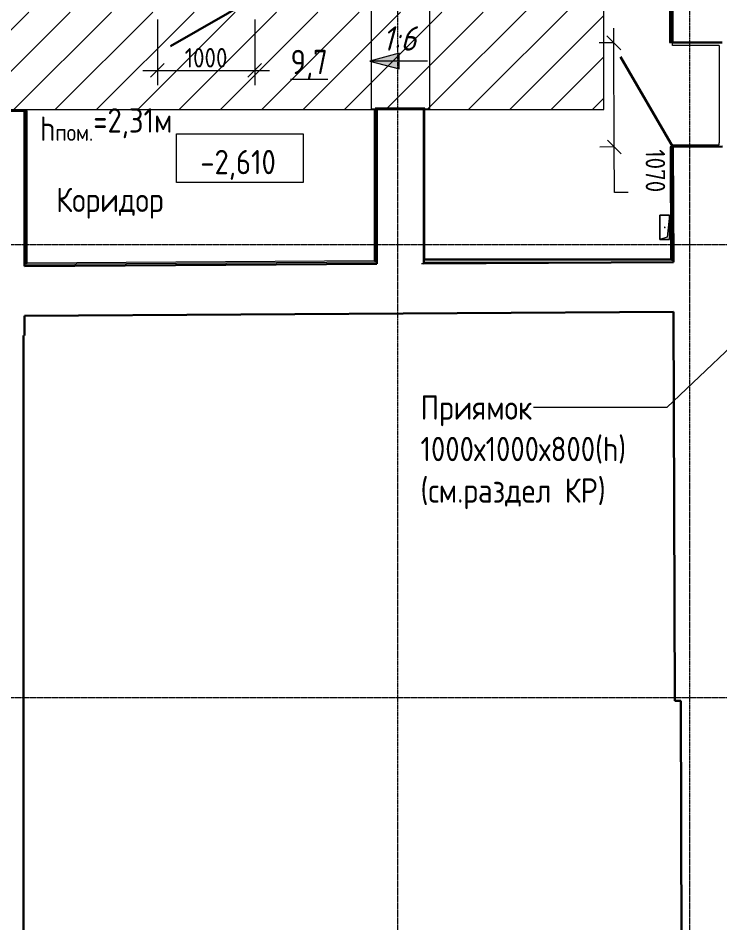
# Model space of a CAD drawing. Header units: millimetres. Extents: x 504091 to 2165846, y 135022 to 442887.
# Drawn here: x 610052 to 617258, y 203732 to 213026 of the extents above; entities that cross this region are included whole.
import ezdxf

# ---------------------------------------------------------------- set-up
doc = ezdxf.new("R2010")
doc.units = ezdxf.units.MM
doc.linetypes.add('ADSK_Линия сетки', pattern=[25, 20, -2.5, 0, -2.5])
doc.linetypes.add('осеваяX2', pattern=[4, 2.5, -0.5, 0.5, -0.5])
doc.layers.get('Defpoints').update_dxf_attribs({"color": 255})
for name, color, linetype, lineweight in [('Аннотация', 7, 'Continuous', 9), ('Двери', 7, 'Continuous', 20), ('Марки помещений', 7, 'Continuous', 20), ('Обобщенные модели', 7, 'Continuous', 18), ('Оси', 165, 'осеваяX2', 13), ('отметки', 7, 'Continuous', 20), ('Пандусы', 7, 'Continuous', 18), ('Перекрытие', 7, 'Continuous', 18), ('размеры', 7, 'Continuous', 9), ('Стены внутренние', 7, 'Continuous', 18), ('Стены несущие', 7, 'Continuous', 30), ('Стены отделка', 7, 'Continuous', 30), ('Стены штриховка', 7, 'Continuous', 18), ('Узлы', 7, 'Continuous', 18)]:
    doc.layers.add(name, color=color, linetype=linetype, lineweight=lineweight)
doc.layers.add('Линии', color=7, linetype='Continuous', lineweight=9, true_color=0x00a600)
doc.layers.add('Штриховка', color=252, linetype='Continuous')
doc.styles.add('GOST 2.304_new', font='isocpeur.ttf', dxfattribs={"width": 0.9, "oblique": 15})
doc.styles.add('GOST Common_1', font='GOST_Common.ttf', dxfattribs={"width": 0.9, "height": 250})
doc.styles.add('GOST Common_2', font='GOST_Common.ttf', dxfattribs={"width": 0.9, "height": 200})
doc.styles.add('GOST Common_4', font='GOST_Common.ttf', dxfattribs={"width": 0.9, "height": 200})
doc.dimstyles.new('ADSK_Основной_2_мм', dxfattribs={"dimscale": 304.8, "dimtxt": 201.142999, "dimasz": 0.463911, "dimexe": 0.492126, "dimexo": 0.492126, "dimgap": 0.098425, "dimtad": 1, "dimrnd": 0.01, "dimdsep": 46, "dimtxsty": 'GOST Common_4', "dimblk1": 'OBLIQUE', "dimblk2": 'OBLIQUE', "dimsah": 1, "dimcen": 0.09, "dimdle": 0.492126, "dimazin": 2, "dimtfac": 1, "dimtdec": 4, "dimtix": 1, "dimtmove": 0, "dimatfit": 3, "dimfxl": 0, "dimtvp": 1, "dimtolj": 1, "dimtzin": 0, "dimlwd": 20, "dimlwe": 20, "dimarcsym": 0})
doc.dimstyles.new('ADSK_Основной_2_мм_1', dxfattribs={"dimscale": 304.8, "dimtxt": 201.142999, "dimasz": 0.463911, "dimexe": 0.492126, "dimexo": 0.492126, "dimgap": 0.098425, "dimtad": 1, "dimrnd": 0.01, "dimdsep": 46, "dimtxsty": 'GOST Common_4', "dimblk1": 'OBLIQUE', "dimblk2": 'OBLIQUE', "dimsah": 1, "dimcen": 0.09, "dimdle": 0.492126, "dimazin": 2, "dimtfac": 1, "dimtdec": 4, "dimtix": 1, "dimtmove": 1, "dimatfit": 3, "dimfxl": 0, "dimtvp": 1, "dimtolj": 1, "dimtzin": 0, "dimlwd": 20, "dimlwe": 20, "dimarcsym": 0})

# ---------------------------------------------------------------- blocks, each defined once
blk = doc.blocks.new('AC_Дверь_Однопольная_Стальная - 850х1850Н нов Д9п EI30-6474928-План подвала')
at = {"layer": 'Двери', "lineweight": 30}
blk.add_line((-500, 60), (366, 560), dxfattribs=at)
blk = doc.blocks.new('AC_Дверь_Однопольная_Стальная - 1040х1980Н нов Д10п металлическая-3159623-План подвала')
at = {"layer": 'Двери', "lineweight": 30}
blk.add_line((-535, 255), (391.6, 790), dxfattribs=at)
blk = doc.blocks.new('GM_Отверстие прямоугольное _в плите_ - Отверстие-3906246-План подвала')
at = {"layer": 'Обобщенные модели'}
for p, q in [((-50, -125), (-50, 125)), ((-50, 125), (50, 125)), ((50, 125), (-50, 125)), ((-50, 125), (-50, -125)), ((-50, -125), (-25, 100)), ((-25, 100), (50, 125)), ((50, 125), (50, -125)), ((50, -125), (50, 125)), ((50, -125), (-50, -125)), ((-50, -125), (50, -125))]:
    blk.add_line(p, q, dxfattribs=at)
for start, end in [(360, 180), (180, 360), (60, 165), (300, 360), (195, 270)]:
    blk.add_arc((0, 0), 2.5, start, end, dxfattribs=at)
blk = doc.blocks.new('Высотные отметки - Рамка-12095-План подвала')
at = {"layer": 'Аннотация', "lineweight": 20}
for p, q in [((-6.5, 0), (-6.5, 5)), ((-6.5, 5), (6.5, 5)), ((6.5, 5), (6.5, 0)), ((6.5, 0), (-6.5, 0))]:
    blk.add_line(p, q, dxfattribs=at)
blk = doc.blocks.new('_Oblique')
at = {"color": 0, "linetype": 'ByBlock', "lineweight": -2}
blk.add_line((-0.5, -0.5), (0.5, 0.5), dxfattribs=at)
blk = doc.blocks.new('*D488')
at = {"layer": 'Defpoints', "color": 0, "lineweight": 20, "transparency": 16777216}
for p in [(611481.8, 213161.7), (612481.8, 213161.7), (612481.8, 212488.2)]:
    blk.add_point(p, dxfattribs=at)
at = {"layer": 'размеры', "color": 0, "lineweight": 20, "transparency": 16777216}
for p, q in [((611481.8, 213011.7), (611481.8, 212338.2)), ((612481.8, 213011.7), (612481.8, 212338.2)), ((611331.8, 212488.2), (612631.8, 212488.2))]:
    blk.add_line(p, q, dxfattribs=at)
at = {"layer": 'размеры', "color": 0, "lineweight": 20, "transparency": 16777216, "xscale": 141.4, "yscale": 141.4, "zscale": 141.4, "rotation": 180}
blk.add_blockref('_Oblique', (611481.8, 212488.2), dxfattribs=at)
at = {"layer": 'размеры', "color": 0, "lineweight": 20, "transparency": 16777216, "xscale": 141.4, "yscale": 141.4, "zscale": 141.4}
blk.add_blockref('_Oblique', (612481.8, 212488.2), dxfattribs=at)
at = {"layer": 'размеры', "color": 0, "lineweight": 20, "transparency": 16777216, "insert": (611981.8, 212618.2), "char_height": 200, "width": 560.473, "attachment_point": 5, "style": 'GOST Common_4'}
blk.add_mtext('\\A1;1000', dxfattribs=at)
blk = doc.blocks.new('*D489')
at = {"layer": 'Defpoints', "color": 0, "lineweight": 20, "transparency": 16777216}
for p in [(616169.8, 212771.8), (616315.8, 212772.3), (616319.7, 211702.4)]:
    blk.add_point(p, dxfattribs=at)
at = {"layer": 'размеры', "color": 0, "lineweight": 20, "transparency": 16777216}
for p, q in [((616174.2, 211551.8), (616169.2, 212921.8)), ((616165.8, 212771.8), (616019.8, 212771.3)), ((616169.7, 211701.8), (616023.7, 211701.3)), ((616175.4, 211234.7), (616173.7, 211701.8)), ((616316.8, 211234.7), (616175.4, 211234.7))]:
    blk.add_line(p, q, dxfattribs=at)
at = {"layer": 'размеры', "color": 0, "lineweight": 20, "transparency": 16777216, "xscale": 141.4, "yscale": 141.4, "zscale": 141.4}
for p, rotation in [((616169.8, 212771.8), 90.20868367133178), ((616173.7, 211701.8), 270.2086836713318)]:
    blk.add_blockref('_Oblique', p, dxfattribs=dict(at, rotation=rotation))
at = {"layer": 'размеры', "color": 0, "lineweight": 20, "transparency": 16777216, "insert": (616695.1, 211678.8), "char_height": 200, "width": 560.473, "attachment_point": 1, "rotation": 270.20868, "line_spacing_factor": 1.022761, "style": 'GOST Common_4'}
blk.add_mtext('\\A1;1070', dxfattribs=at)
blk = doc.blocks.new('оси')
at = {"layer": 'Оси', "linetype": 'ADSK_Линия сетки'}
for p, q in [((52350, -2196.5), (52350, 46378)), ((55350, -2196.5), (55350, 46378)), ((-3614.3, 15100), (62615.4, 15100)), ((-3614.3, 10450), (62615.4, 10450))]:
    blk.add_line(p, q, dxfattribs=at)

msp = doc.modelspace()

# ---------------------------------------------------------------- hatches: boundary and pattern name
at = {"layer": 'размеры'}
msp.add_hatch(color=256, dxfattribs=at).paths.add_polyline_path([(613663.4156, 212584.5881), (613963.4156, 212504.2034), (613963.4156, 212664.9729)])
at = {"layer": 'Узлы', "lineweight": 9}
h = msp.add_hatch(dxfattribs=at)
h.set_pattern_fill('FP_8', color=252, style=0, pattern_type=2)
h.set_pattern_definition([(45, (568099.94, 197753.52), (-212.132, 212.132), [])])
h.paths.add_polyline_path([(605366.2455, 212086.0391), (616067.7735, 212086.0391), (616067.7735, 232725.4732), (615067.7735, 232725.4732), (615067.7735, 213086.0391), (605822.7795, 213086.0391), (605822.7795, 217886.0391), (604822.7795, 217886.0391), (604822.7795, 212086.0391), (604856.5332, 212086.0391)])

# ---------------------------------------------------------------- linework, layer by layer
at = {"layer": 'Аннотация', "lineweight": 9}
msp.add_lwpolyline([(617525.9444, 209741.8622), (617471.5601, 209799.151), (617716.328, 209977.0515), (616713.8881, 209025.4343), (615344.893, 209025.4343)], dxfattribs=at)
at = {"layer": 'Линии', "color": 7}
for p, q in [((616067.7735, 212086.0391), (616067.7735, 232725.4732)), ((609997.1061, 212086.0391), (616067.7735, 212086.0391))]:
    msp.add_line(p, q, dxfattribs=at)
at = {"layer": 'Пандусы'}
for p, q in [((613676.7913, 213101.8218), (613676.7913, 212091.8218)), ((614276.7913, 213101.8218), (614276.7913, 212091.8218)), ((613706.7913, 212091.8218), (613676.7913, 212091.8218)), ((614276.7913, 212091.8218), (614226.7913, 212091.8218))]:
    msp.add_line(p, q, dxfattribs=at)
at = {"layer": 'Перекрытие'}
for p, q in [((616772.295, 212744.0083), (616772.1857, 212774.0081)), ((617252.295, 212744.0083), (616772.295, 212744.0083)), ((613706.7913, 212091.8218), (613676.7913, 212091.8218)), ((616776.01, 211724.0083), (617252.295, 211724.0083)), ((617252.295, 211724.0083), (617252.295, 211745.7499)), ((610116.3391, 210478.0853), (610136.3391, 210478.2199))]:
    msp.add_line(p, q, dxfattribs=at)
at = {"layer": 'размеры'}
for p, q in [((613963.4156, 212664.9729), (613663.4156, 212584.5881)), ((613963.4156, 212504.2034), (613963.4156, 212664.9729)), ((613663.4156, 212584.5881), (613963.4156, 212504.2034))]:
    msp.add_line(p, q, dxfattribs=at)
at = {"layer": 'размеры', "lineweight": 20}
msp.add_line((614255.6909, 212584.5881), (613663.4156, 212584.5881), dxfattribs=at)
at = {"layer": 'Стены внутренние'}
msp.add_line((617252.295, 212744.0083), (617252.295, 211745.7499), dxfattribs=at)
at = {"layer": 'Стены несущие'}
for p, q in [((616754.1435, 217727.6185), (616772.1857, 212774.0081)), ((616772.1857, 212774.0081), (617282.1823, 212775.8656)), ((613736.7913, 212091.8218), (613736.7913, 210500.7881)), ((614216.7913, 212091.8218), (613736.7913, 212091.8218)), ((614216.7913, 212091.8218), (614216.7913, 210503.8119)), ((610116.3391, 212074.1182), (609636.3391, 212074.1182)), ((610116.3391, 210477.9808), (610116.3391, 212074.1182)), ((617286.0795, 211705.8727), (616776.0829, 211704.0152)), ((616780.3955, 210519.9615), (616776.0829, 211704.0152)), ((616780.3955, 210519.9615), (614216.7913, 210503.8119)), ((613736.7913, 210500.7881), (610116.3391, 210477.9808)), ((610116.3391, 209967.9706), (616782.253, 210009.9631)), ((610116.3391, 209766.6611), (610116.3391, 209967.9706)), ((616782.253, 210009.9631), (616796.811, 206012.9513)), ((610106.6703, 209766.4028), (610116.3391, 209766.6611)), ((610106.6703, 198137.4865), (610106.6703, 209766.4028)), ((616796.811, 206012.9513), (616856.1674, 206012.9513)), ((616856.1674, 206012.9513), (616880.3006, 198090.0564))]:
    msp.add_line(p, q, dxfattribs=at)
at = {"layer": 'Стены отделка', "lineweight": 9}
for p, q in [((616740.1115, 213343.4376), (616742.1859, 212773.8988)), ((616742.1859, 212773.8988), (616772.1857, 212774.0081)), ((610136.3391, 212084.1182), (609616.3391, 212084.1182)), ((610136.3391, 212074.3673), (610136.3391, 212084.1182)), ((613706.7913, 212091.8218), (613706.7913, 210532.2567)), ((613706.7913, 212091.8218), (613736.7913, 212091.8218)), ((614226.7913, 212101.8218), (613716.7913, 212101.8218)), ((613716.7913, 212101.8218), (613716.7913, 212091.8218)), ((614214.9373, 210505.5421), (614214.9373, 212091.8218)), ((614226.7913, 210549.9615), (614226.7913, 212101.8218)), ((609616.3391, 212074.1182), (610136.3391, 212074.1182)), ((610116.3391, 212074.3673), (610116.3391, 212074.1182)), ((610146.3391, 212074.3673), (610116.3391, 212074.3673)), ((610146.3391, 210508.2879), (610146.3391, 212074.3673)), ((616776.0829, 211704.0152), (616746.0831, 211703.9059)), ((616746.0831, 211703.9059), (616750.286, 210549.9615)), ((610136.3391, 210498.2204), (613736.7913, 210522.4584)), ((613706.7913, 210532.2567), (610146.3391, 210508.2879)), ((613716.7913, 210522.3237), (613716.7913, 210532.324)), ((613716.7913, 210522.4584), (613736.7913, 210522.4584)), ((614194.9373, 210505.5421), (614214.9373, 210505.5421)), ((616780.3955, 210539.9615), (614214.9373, 210539.9615)), ((614214.9373, 210519.9615), (616780.3955, 210519.9615)), ((616750.286, 210549.9615), (614226.7913, 210549.9615)), ((616760.3225, 210539.9615), (616760.2861, 210549.9615)), ((616760.3225, 210539.9617), (616780.3224, 210540.0346)), ((616780.3955, 210519.9615), (616780.3955, 210539.9615)), ((610116.3391, 210488.1528), (610136.3391, 210488.1528)), ((610136.3391, 210478.2199), (613736.7913, 210502.4579)), ((610136.3391, 210488.1528), (610136.3391, 210478.2199))]:
    msp.add_line(p, q, dxfattribs=at)
at = {"layer": 'Стены штриховка'}
for p, q in [((616750.1114, 213343.474), (616752.1858, 212773.9352)), ((613716.7913, 212091.8218), (613716.7913, 210532.324)), ((610136.3391, 212074.3673), (610136.3391, 210498.2204)), ((616756.083, 211703.9423), (616760.2861, 210549.9615))]:
    msp.add_line(p, q, dxfattribs=at)

# ---------------------------------------------------------------- block references
at = {"layer": 'Двери', "color": 8, "true_color": 0x7f7f7f}
for name, p, rotation in [('AC_Дверь_Однопольная_Стальная - 850х1850Н нов Д9п EI30-6474928-План подвала', (611981.7913, 213296.8453), 180), ('AC_Дверь_Однопольная_Стальная - 1040х1980Н нов Д10п металлическая-3159623-План подвала', (617029.1326, 212239.9404), 90.20868367355192)]:
    msp.add_blockref(name, p, dxfattribs=dict(at, rotation=rotation))
at = {"layer": 'Обобщенные модели', "rotation": 180}
msp.add_blockref('GM_Отверстие прямоугольное _в плите_ - Отверстие-3906246-План подвала', (616692.4223, 210874.9615), dxfattribs=at)
at = {"layer": 'отметки', "lineweight": 20, "xscale": 99.99999999999993, "yscale": 99.99999999999993, "zscale": 99.99999999999993}
msp.add_blockref('Высотные отметки - Рамка-12095-План подвала', (612329.8738, 211335.6081), dxfattribs=at)
at = {"layer": 'Штриховка'}
msp.add_blockref('оси', (561599.5026, 195598.5225), dxfattribs=at)

# ---------------------------------------------------------------- texts
at = {"layer": 'Аннотация', "lineweight": 9, "char_height": 250, "attachment_point": 1, "line_spacing_factor": 1.022766, "style": 'GOST Common_2'}
for s, insert, width in [('\\pt360,720,1080,1440,1800,2160,2520,2880,3240,3600,3960,4320,4680,5040,5400,5760,6120,6480,6840,7200,7560,7920,8280,8640,9000,9360,9720,10080,10440,10800,11160,11520;h{\\A1;\\H0.7x;\\S^ пом.;\\H1.42857x;=2,31м}', (610276.4819, 212014.4414), 1365.318), ('\\pt360,720,1080,1440,1800,2160,2520,2880,3240,3600,3960,4320,4680,5040,5400,5760,6120,6480,6840,7200,7560,7920,8280,8640,9000,9360,9720,10080,10440,10800,11160,11520;Приямок\\P1000х1000х800(h)\\P(см.раздел КР)', (614184.0336, 209150.6274), 2363.4)]:
    msp.add_mtext(s, dxfattribs=dict(at, insert=insert, width=width))
at = {"layer": 'Марки помещений', "lineweight": 9, "char_height": 250, "attachment_point": 5, "line_spacing_factor": 1.022766, "style": 'GOST Common_2'}
for s, insert, width in [('\\pt450,900,1350,1800,2250,2700,3150,3600,4050,4500,4950,5400,5850,6300,6750,7200,7650,8100,8550,9000,9450,9900,10350,10800,11250,11700,12150,12600,13050,13500,13950,14400;{\\L9,7}', (613040.3002, 212545.7036), 405), ('\\pt450,900,1350,1800,2250,2700,3150,3600,4050,4500,4950,5400,5850,6300,6750,7200,7650,8100,8550,9000,9450,9900,10350,10800,11250,11700,12150,12600,13050,13500,13950,14400;Коридор', (610993.5193, 211124.9621), 1149.3)]:
    msp.add_mtext(s, dxfattribs=dict(at, insert=insert, width=width))
at = {"layer": 'отметки', "lineweight": 20, "insert": (611922.5686, 211672.1529), "char_height": 250, "width": 977.532294, "attachment_point": 1, "line_spacing_factor": 1.022761, "style": 'GOST Common_1'}
msp.add_mtext('-2,610', dxfattribs=at)
at = {"layer": 'размеры', "lineweight": 20, "insert": (613791.0999, 212941.2952), "char_height": 250, "width": 404.288048, "attachment_point": 1, "line_spacing_factor": 1.022761, "style": 'GOST 2.304_new'}
msp.add_mtext('1:6', dxfattribs=at)

# ---------------------------------------------------------------- dimensions: what is measured, and where the dimension line sits
at = {"layer": 'размеры', "lineweight": 20}
dim = msp.add_linear_dim(base=(612481.7913, 212488.2212), p1=(611481.7913, 213161.742), p2=(612481.7913, 213161.742), dimstyle='ADSK_Основной_2_мм', override={"dimpost": '<>', "dimfxl": 1000}, dxfattribs=at)
dim.commit()
dim.dimension.update_dxf_attribs({"geometry": '*D488', "text_midpoint": (611981.7913, 212618.2212)})
dim = msp.add_linear_dim(base=(616169.795, 212771.814), p1=(616319.7146, 211702.353), p2=(616315.8174, 212772.3459), angle=270.20868367, dimstyle='ADSK_Основной_2_мм_1', override={"dimpost": '<>', "dimfxl": 1070}, dxfattribs=at)
dim.commit()
dim.dimension.update_dxf_attribs({"geometry": '*D489', "text_midpoint": (616333.4268, 211234.7305), "dimtype": 160, "text_rotation": 270.20868367})

doc.saveas('drawing.dxf')
